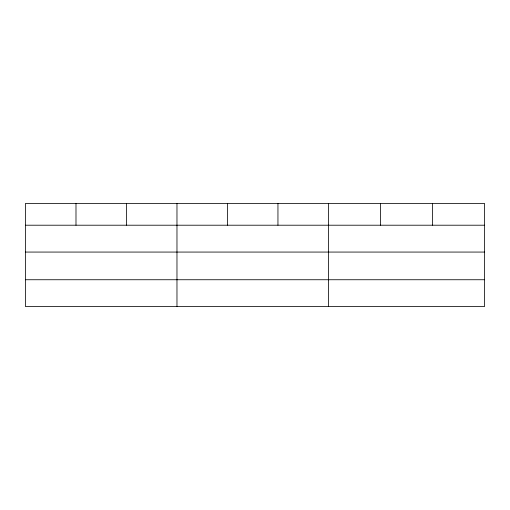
<?xml version="1.0" encoding="UTF-8"?>
<svg xmlns="http://www.w3.org/2000/svg" width="510" height="510" viewBox="0 0 510 510"><rect width="100%" height="100%" fill="white"/><g stroke="black" fill="none" stroke-linecap="round" stroke-linejoin="round"><path stroke-width="0.76" d="M484.5 252.067L484.5 203.401L25.5 203.401L25.5 306.599L484.5 306.599L484.5 252.067L25.5 252.067M25.5 225.21L484.5 225.21M25.5 279.741L484.5 279.741M432.48 203.401L432.48 225.21M380.46 203.401L380.46 225.21M328.44 203.401L328.44 306.599M277.95 203.401L277.95 225.21M227.46 203.401L227.46 225.21M176.97 203.401L176.97 306.599M126.48 203.401L126.48 225.21M75.99 203.401L75.99 225.21"/></g></svg>
